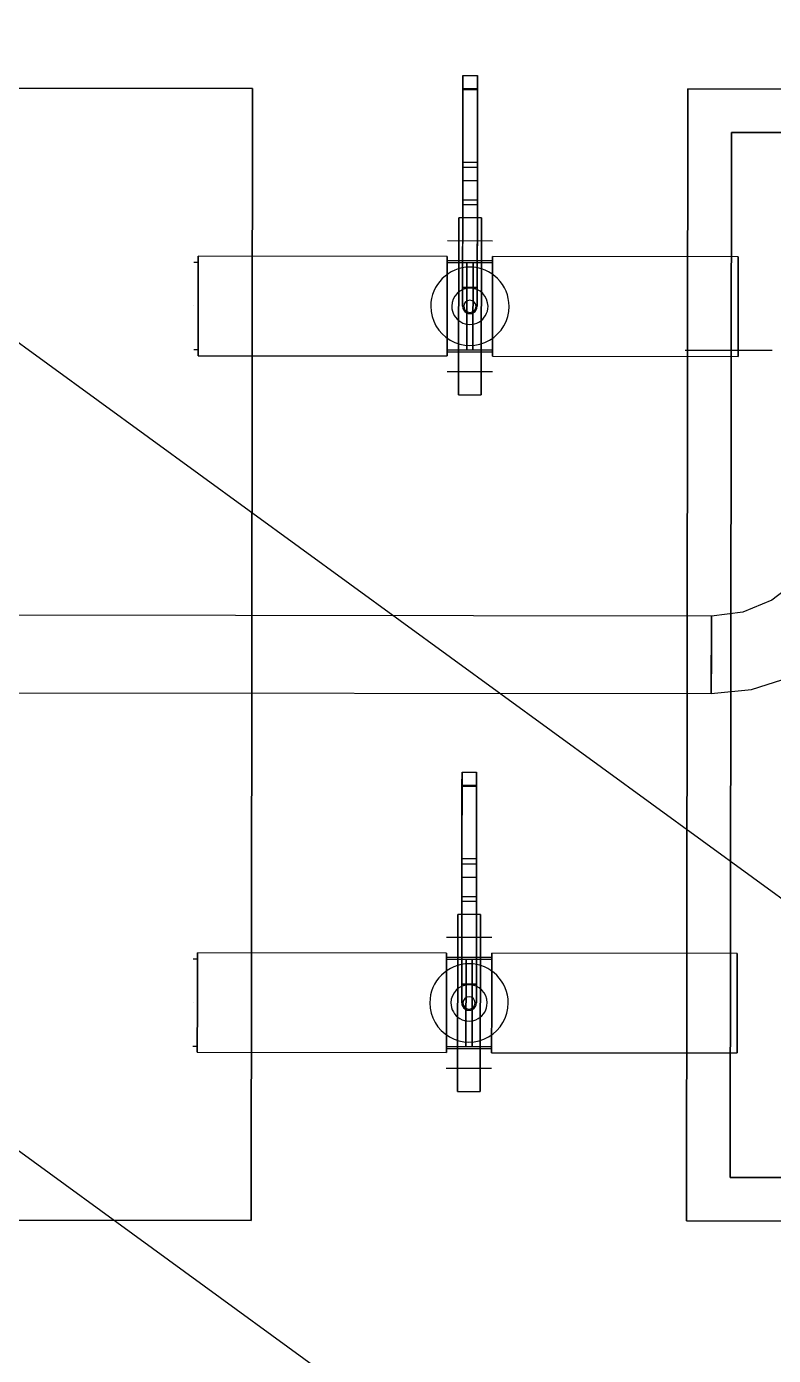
# Model space of a CAD drawing. Header units: millimetres. Extents: x 400382 to 401500, y 4543975 to 4544133.
# Drawn here: x 400852.578 to 400853.436, y 4544070.119 to 4544071.645 of the extents above; entities that cross this region are included whole.
import ezdxf

# ---------------------------------------------------------------- set-up
doc = ezdxf.new("R2010")
doc.units = ezdxf.units.MM
doc.linetypes.add('AKS', pattern=[3, 2.5, -0.25, 0, -0.25])
doc.linetypes.add('DASHDOT2', pattern=[0.5, 0.25, -0.125, 0, -0.125])
for name, color, linetype in [('aks prota', 2, 'AKS'), ('kiriş prota', 6, 'Continuous'), ('kolon tarama prota', 252, 'Continuous'), ('merdiven prota', 2, 'Continuous'), ('PRT-AL-TUNEL_EKSENI', 14, 'DASHDOT2')]:
    doc.layers.add(name, color=color, linetype=linetype)

# ---------------------------------------------------------------- blocks, each defined once
blk = doc.blocks.new('17.60 mekanik')
at = {"layer": 'kolon tarama prota'}
for p, q in [((144360.58, 61546.27), (144360.58, 61547.79)), ((144360.58, 61547.79), (144360.58, 61547.79)), ((144360.58, 61547.79), (144360.58, 61537.86)), ((144360.58, 61547.79), (144362.26, 61547.79)), ((144360.58, 61547.79), (144362.26, 61547.79)), ((144362.26, 61537.86), (144362.26, 61547.79)), ((144362.26, 61547.79), (144362.26, 61547.79)), ((144362.26, 61547.79), (144362.26, 61546.27)), ((144336.42, 61546.29), (144226.42, 61546.29)), ((144226.42, 61546.29), (144336.42, 61546.29)), ((144336.42, 61416.29), (144336.42, 61546.29)), ((144336.42, 61546.29), (144336.42, 61416.29)), ((144336.42, 61546.29), (144336.42, 61546.29)), ((144360.58, 61537.27), (144360.58, 61546.27)), ((144362.26, 61546.27), (144360.58, 61546.27)), ((144360.58, 61535.69), (144360.58, 61546.19)), ((144360.58, 61546.19), (144360.58, 61546.19)), ((144360.58, 61546.19), (144360.58, 61533.53)), ((144360.58, 61546.19), (144362.26, 61546.19)), ((144360.58, 61546.19), (144362.26, 61546.19)), ((144362.26, 61546.27), (144362.26, 61537.27)), ((144362.26, 61533.53), (144362.26, 61546.19)), ((144362.26, 61546.19), (144362.26, 61546.19)), ((144362.26, 61546.19), (144362.26, 61535.69)), ((144496.42, 61546.29), (144386.42, 61546.29)), ((144386.42, 61546.29), (144386.42, 61416.29)), ((144386.42, 61416.29), (144386.42, 61546.29)), ((144386.42, 61546.29), (144496.42, 61546.29)), ((144386.42, 61546.29), (144386.42, 61546.29)), ((144491.42, 61541.29), (144391.42, 61541.29)), ((144391.42, 61541.29), (144391.42, 61421.29)), ((144391.42, 61421.29), (144391.42, 61541.29)), ((144391.42, 61541.29), (144491.42, 61541.29)), ((144391.42, 61541.29), (144391.42, 61541.29)), ((144360.58, 61537.86), (144360.58, 61533.53)), ((144360.58, 61537.86), (144362.26, 61537.86)), ((144360.58, 61532.94), (144360.58, 61537.27)), ((144360.58, 61537.27), (144362.26, 61537.27)), ((144362.26, 61533.53), (144362.26, 61537.86)), ((144362.26, 61537.27), (144362.26, 61532.94)), ((144360.58, 61533.53), (144360.58, 61535.69)), ((144362.26, 61535.69), (144360.58, 61535.69)), ((144362.26, 61535.69), (144362.26, 61533.53)), ((144360.58, 61533.53), (144362.26, 61533.53)), ((144360.58, 61533.53), (144360.58, 61523.44)), ((144360.58, 61533.53), (144362.26, 61533.53)), ((144362.26, 61523.44), (144362.26, 61533.53)), ((144360.58, 61523.44), (144360.58, 61532.94)), ((144362.26, 61532.94), (144360.58, 61532.94)), ((144362.26, 61532.94), (144362.26, 61523.44)), ((144362.72, 61531.46), (144360.12, 61531.46)), ((144360.12, 61511.12), (144360.12, 61531.46)), ((144360.12, 61531.46), (144360.12, 61511.12)), ((144362.72, 61511.12), (144362.72, 61531.46)), ((144362.72, 61531.46), (144362.72, 61511.12)), ((144364.02, 61528.79), (144358.82, 61528.79)), ((144330.22, 61526.29), (144329.72, 61526.29)), ((144358.82, 61527.01), (144330.22, 61527.01)), ((144330.22, 61521.29), (144330.22, 61527.01)), ((144330.22, 61527.01), (144330.22, 61521.29)), ((144358.82, 61521.29), (144358.82, 61527.01)), ((144358.82, 61527.01), (144358.82, 61521.29)), ((144364.02, 61526.52), (144358.82, 61526.52)), ((144364.02, 61526.29), (144358.82, 61526.29)), ((144364.02, 61526.29), (144358.82, 61526.29)), ((144362.72, 61526.29), (144360.12, 61526.29)), ((144361.77, 61526.29), (144361.07, 61526.29)), ((144361.07, 61516.29), (144361.07, 61526.29)), ((144361.07, 61526.29), (144361.07, 61516.29)), ((144361.77, 61516.29), (144361.77, 61526.29)), ((144361.77, 61526.29), (144361.77, 61516.29)), ((144392.22, 61527.01), (144364.02, 61527.01)), ((144364.02, 61521.29), (144364.02, 61527.01)), ((144364.02, 61527.01), (144364.02, 61521.29)), ((144392.22, 61521.29), (144392.22, 61527.01)), ((144392.22, 61527.01), (144392.22, 61521.29)), ((144360.58, 61523.44), (144360.58, 61523.44)), ((144360.58, 61523.44), (144362.26, 61523.44)), ((144360.58, 61523.44), (144362.26, 61523.44)), ((144360.58, 61523.44), (144360.58, 61521.29)), ((144362.26, 61523.44), (144360.58, 61523.44)), ((144360.58, 61523.44), (144362.26, 61523.44)), ((144360.58, 61521.29), (144360.58, 61523.44)), ((144360.58, 61523.44), (144360.58, 61523.44)), ((144362.26, 61523.44), (144362.26, 61523.44)), ((144362.26, 61521.29), (144362.26, 61523.44)), ((144362.26, 61523.44), (144362.26, 61521.29)), ((144362.26, 61523.44), (144362.26, 61523.44)), ((144329.72, 61521.29), (144329.72, 61521.29)), ((144329.72, 61521.29), (144329.72, 61521.29)), ((144330.22, 61515.58), (144330.22, 61521.29)), ((144330.22, 61521.29), (144330.22, 61515.58)), ((144330.22, 61521.29), (144330.22, 61521.29)), ((144330.22, 61521.29), (144330.22, 61521.29)), ((144358.82, 61515.58), (144358.82, 61521.29)), ((144358.82, 61521.29), (144358.82, 61515.58)), ((144358.82, 61521.29), (144358.82, 61521.29)), ((144358.82, 61521.29), (144358.82, 61521.29)), ((144358.82, 61521.29), (144358.82, 61521.29)), ((144358.82, 61521.29), (144358.82, 61521.29)), ((144358.82, 61521.29), (144358.82, 61521.29)), ((144358.82, 61521.29), (144358.82, 61521.29)), ((144358.82, 61521.29), (144358.82, 61521.29)), ((144358.82, 61521.29), (144358.82, 61521.29)), ((144360.12, 61521.29), (144360.12, 61521.29)), ((144360.12, 61521.29), (144360.12, 61521.29)), ((144362.72, 61521.29), (144362.72, 61521.29)), ((144362.72, 61521.29), (144362.72, 61521.29)), ((144364.02, 61515.58), (144364.02, 61521.29)), ((144364.02, 61521.29), (144364.02, 61515.58)), ((144364.02, 61521.29), (144364.02, 61521.29)), ((144364.02, 61521.29), (144364.02, 61521.29)), ((144364.02, 61521.29), (144364.02, 61521.29)), ((144364.02, 61521.29), (144364.02, 61521.29)), ((144364.02, 61521.29), (144364.02, 61521.29)), ((144364.02, 61521.29), (144364.02, 61521.29)), ((144364.02, 61521.29), (144364.02, 61521.29)), ((144364.02, 61521.29), (144364.02, 61521.29)), ((144392.22, 61515.58), (144392.22, 61521.29)), ((144392.22, 61521.29), (144392.22, 61515.58)), ((144329.72, 61516.29), (144330.22, 61516.29)), ((144330.22, 61515.58), (144358.82, 61515.58)), ((144358.82, 61516.29), (144364.02, 61516.29)), ((144358.82, 61516.29), (144364.02, 61516.29)), ((144358.82, 61516.07), (144364.02, 61516.07)), ((144360.12, 61516.29), (144362.72, 61516.29)), ((144361.07, 61516.29), (144361.77, 61516.29)), ((144364.02, 61515.58), (144392.22, 61515.58)), ((144358.82, 61513.79), (144364.02, 61513.79)), ((144360.12, 61511.12), (144362.72, 61511.12)), ((144389.2, 61485.74), (144290.47, 61485.74)), ((144389.2, 61481.29), (144389.2, 61485.74)), ((144389.2, 61485.74), (144389.2, 61481.29)), ((144389.2, 61476.85), (144389.2, 61485.74)), ((144389.2, 61485.74), (144389.2, 61476.85)), ((144389.2, 61476.85), (144389.2, 61481.29)), ((144389.2, 61481.29), (144389.2, 61476.85)), ((144290.47, 61476.85), (144389.2, 61476.85)), ((144360.58, 61466.27), (144360.58, 61467.79)), ((144360.58, 61467.79), (144360.58, 61467.79)), ((144360.58, 61467.79), (144360.58, 61457.86)), ((144360.58, 61467.79), (144362.26, 61467.79)), ((144360.58, 61467.79), (144362.26, 61467.79)), ((144362.26, 61457.86), (144362.26, 61467.79)), ((144362.26, 61467.79), (144362.26, 61467.79)), ((144362.26, 61467.79), (144362.26, 61466.27)), ((144360.58, 61457.27), (144360.58, 61466.27)), ((144362.26, 61466.27), (144360.58, 61466.27)), ((144362.26, 61466.27), (144362.26, 61457.27)), ((144360.58, 61455.69), (144360.58, 61466.19)), ((144360.58, 61466.19), (144360.58, 61466.19)), ((144360.58, 61466.19), (144360.58, 61453.53)), ((144360.58, 61466.19), (144362.26, 61466.19)), ((144360.58, 61466.19), (144362.26, 61466.19)), ((144362.26, 61453.53), (144362.26, 61466.19)), ((144362.26, 61466.19), (144362.26, 61466.19)), ((144362.26, 61466.19), (144362.26, 61455.69)), ((144360.58, 61457.86), (144360.58, 61453.53)), ((144360.58, 61457.86), (144362.26, 61457.86)), ((144360.58, 61452.94), (144360.58, 61457.27)), ((144360.58, 61457.27), (144362.26, 61457.27)), ((144362.26, 61453.53), (144362.26, 61457.86)), ((144362.26, 61457.27), (144362.26, 61452.94)), ((144360.58, 61453.53), (144360.58, 61455.69)), ((144362.26, 61455.69), (144360.58, 61455.69)), ((144362.26, 61455.69), (144362.26, 61453.53)), ((144360.58, 61453.53), (144362.26, 61453.53)), ((144360.58, 61453.53), (144360.58, 61443.44)), ((144360.58, 61453.53), (144362.26, 61453.53)), ((144360.58, 61443.44), (144360.58, 61452.94)), ((144362.26, 61452.94), (144360.58, 61452.94)), ((144362.26, 61443.44), (144362.26, 61453.53)), ((144362.26, 61452.94), (144362.26, 61443.44)), ((144362.72, 61451.46), (144360.12, 61451.46)), ((144360.12, 61431.12), (144360.12, 61451.46)), ((144360.12, 61451.46), (144360.12, 61431.12)), ((144362.72, 61431.12), (144362.72, 61451.46)), ((144362.72, 61451.46), (144362.72, 61431.12)), ((144364.02, 61448.79), (144358.82, 61448.79)), ((144358.82, 61447.01), (144330.22, 61447.01)), ((144330.22, 61441.29), (144330.22, 61447.01)), ((144330.22, 61447.01), (144330.22, 61441.29)), ((144358.82, 61441.29), (144358.82, 61447.01)), ((144358.82, 61447.01), (144358.82, 61441.29)), ((144364.02, 61446.52), (144358.82, 61446.52)), ((144392.22, 61447.01), (144364.02, 61447.01)), ((144364.02, 61441.29), (144364.02, 61447.01)), ((144364.02, 61447.01), (144364.02, 61441.29)), ((144392.22, 61441.29), (144392.22, 61447.01)), ((144392.22, 61447.01), (144392.22, 61441.29)), ((144330.22, 61446.29), (144329.72, 61446.29)), ((144364.02, 61446.29), (144358.82, 61446.29)), ((144364.02, 61446.29), (144358.82, 61446.29)), ((144362.72, 61446.29), (144360.12, 61446.29)), ((144361.77, 61446.29), (144361.07, 61446.29)), ((144361.07, 61436.29), (144361.07, 61446.29)), ((144361.07, 61446.29), (144361.07, 61436.29)), ((144361.77, 61436.29), (144361.77, 61446.29)), ((144361.77, 61446.29), (144361.77, 61436.29)), ((144360.58, 61443.44), (144360.58, 61443.44)), ((144360.58, 61443.44), (144362.26, 61443.44)), ((144360.58, 61443.44), (144362.26, 61443.44)), ((144360.58, 61443.44), (144360.58, 61441.29)), ((144362.26, 61443.44), (144360.58, 61443.44)), ((144360.58, 61443.44), (144362.26, 61443.44)), ((144360.58, 61441.29), (144360.58, 61443.44)), ((144360.58, 61443.44), (144360.58, 61443.44)), ((144362.26, 61443.44), (144362.26, 61443.44)), ((144362.26, 61441.29), (144362.26, 61443.44)), ((144362.26, 61443.44), (144362.26, 61441.29)), ((144362.26, 61443.44), (144362.26, 61443.44)), ((144329.72, 61441.29), (144329.72, 61441.29)), ((144329.72, 61441.29), (144329.72, 61441.29)), ((144330.22, 61435.58), (144330.22, 61441.29)), ((144330.22, 61441.29), (144330.22, 61435.58)), ((144330.22, 61441.29), (144330.22, 61441.29)), ((144330.22, 61441.29), (144330.22, 61441.29)), ((144358.82, 61435.58), (144358.82, 61441.29)), ((144358.82, 61441.29), (144358.82, 61435.58)), ((144358.82, 61441.29), (144358.82, 61441.29)), ((144358.82, 61441.29), (144358.82, 61441.29)), ((144358.82, 61441.29), (144358.82, 61441.29)), ((144358.82, 61441.29), (144358.82, 61441.29)), ((144358.82, 61441.29), (144358.82, 61441.29)), ((144358.82, 61441.29), (144358.82, 61441.29)), ((144358.82, 61441.29), (144358.82, 61441.29)), ((144358.82, 61441.29), (144358.82, 61441.29)), ((144360.12, 61441.29), (144360.12, 61441.29)), ((144360.12, 61441.29), (144360.12, 61441.29)), ((144362.72, 61441.29), (144362.72, 61441.29)), ((144362.72, 61441.29), (144362.72, 61441.29)), ((144364.02, 61435.58), (144364.02, 61441.29)), ((144364.02, 61441.29), (144364.02, 61435.58)), ((144364.02, 61441.29), (144364.02, 61441.29)), ((144364.02, 61441.29), (144364.02, 61441.29)), ((144364.02, 61441.29), (144364.02, 61441.29)), ((144364.02, 61441.29), (144364.02, 61441.29)), ((144364.02, 61441.29), (144364.02, 61441.29)), ((144364.02, 61441.29), (144364.02, 61441.29)), ((144364.02, 61441.29), (144364.02, 61441.29)), ((144364.02, 61441.29), (144364.02, 61441.29)), ((144392.22, 61435.58), (144392.22, 61441.29)), ((144392.22, 61441.29), (144392.22, 61435.58)), ((144329.72, 61436.29), (144330.22, 61436.29)), ((144358.82, 61436.29), (144364.02, 61436.29)), ((144358.82, 61436.29), (144364.02, 61436.29)), ((144358.82, 61436.07), (144364.02, 61436.07)), ((144360.12, 61436.29), (144362.72, 61436.29)), ((144361.07, 61436.29), (144361.77, 61436.29)), ((144330.22, 61435.58), (144358.82, 61435.58)), ((144364.02, 61435.58), (144392.22, 61435.58)), ((144358.82, 61433.79), (144364.02, 61433.79)), ((144360.12, 61431.12), (144362.72, 61431.12)), ((144391.42, 61421.29), (144491.42, 61421.29)), ((144491.42, 61421.29), (144391.42, 61421.29)), ((144391.42, 61421.29), (144391.42, 61421.29)), ((144226.42, 61416.29), (144336.42, 61416.29)), ((144336.42, 61416.29), (144226.42, 61416.29)), ((144336.42, 61416.29), (144336.42, 61416.29)), ((144386.42, 61416.29), (144496.42, 61416.29)), ((144496.42, 61416.29), (144386.42, 61416.29)), ((144386.42, 61416.29), (144386.42, 61416.29))]:
    blk.add_line(p, q, dxfattribs=at)
at = {"layer": 'kolon tarama prota', "flags": 128}
for points in [[(144399.03, 61489.81), (144396.15, 61487.6), (144392.8, 61486.21), (144389.2, 61485.74), (144389.2, 61485.74)], [(144389.2, 61476.85), (144393.82, 61477.32), (144398.26, 61478.73), (144402.31, 61481), (144405.31, 61483.53)]]:
    blk.add_lwpolyline(points, dxfattribs=at)
at = {"layer": 'kolon tarama prota'}
for centre, radius, start, end in [((144361.42, 61521.29), 4.5, 0, 180), ((144361.42, 61521.29), 4.5, 0, 180), ((144361.42, 61521.29), 4.5, 0, 180), ((144361.42, 61521.29), 4.5, 0, 180), ((144361.42, 61521.29), 2.08, 0, 180), ((144361.42, 61521.29), 2.08, 0, 180), ((144361.42, 61521.29), 2.08, 0, 180), ((144361.42, 61521.29), 2.08, 0, 180), ((144361.42, 61521.29), 4.5, 180, 0), ((144361.42, 61521.29), 4.5, 180, 0), ((144361.42, 61521.29), 4.5, 180, 0), ((144361.42, 61521.29), 4.5, 180, 0), ((144361.42, 61521.29), 2.08, 180, 0), ((144361.42, 61521.29), 2.08, 180, 0), ((144361.42, 61521.29), 2.08, 180, 0), ((144361.42, 61521.29), 2.08, 180, 0), ((144361.42, 61521.29), 0.84, 180, 0), ((144361.42, 61521.29), 0.84, 180, 0), ((144361.42, 61521.29), 0.7, 0, 180), ((144361.42, 61521.29), 0.7, 0, 180), ((144361.42, 61521.29), 0.7, 0, 180), ((144361.42, 61521.29), 0.7, 0, 180), ((144361.42, 61521.29), 0.7, 180, 0), ((144361.42, 61521.29), 0.7, 180, 0), ((144361.42, 61521.29), 0.7, 180, 0), ((144361.42, 61521.29), 0.7, 180, 0), ((144361.42, 61441.29), 4.5, 0, 180), ((144361.42, 61441.29), 4.5, 0, 180), ((144361.42, 61441.29), 4.5, 0, 180), ((144361.42, 61441.29), 4.5, 0, 180), ((144361.42, 61441.29), 2.08, 0, 180), ((144361.42, 61441.29), 2.08, 0, 180), ((144361.42, 61441.29), 2.08, 0, 180), ((144361.42, 61441.29), 2.08, 0, 180), ((144361.42, 61441.29), 0.7, 0, 180), ((144361.42, 61441.29), 0.7, 0, 180), ((144361.42, 61441.29), 0.7, 0, 180), ((144361.42, 61441.29), 0.7, 0, 180), ((144361.42, 61441.29), 4.5, 180, 0), ((144361.42, 61441.29), 4.5, 180, 0), ((144361.42, 61441.29), 4.5, 180, 0), ((144361.42, 61441.29), 4.5, 180, 0), ((144361.42, 61441.29), 2.08, 180, 0), ((144361.42, 61441.29), 2.08, 180, 0), ((144361.42, 61441.29), 2.08, 180, 0), ((144361.42, 61441.29), 2.08, 180, 0), ((144361.42, 61441.29), 0.84, 180, 0), ((144361.42, 61441.29), 0.84, 180, 0), ((144361.42, 61441.29), 0.7, 180, 0), ((144361.42, 61441.29), 0.7, 180, 0), ((144361.42, 61441.29), 0.7, 180, 0), ((144361.42, 61441.29), 0.7, 180, 0)]:
    blk.add_arc(centre, radius, start, end, dxfattribs=at)

msp = doc.modelspace()

# ---------------------------------------------------------------- linework, layer by layer
at = {"layer": 'aks prota', "ltscale": 10}
msp.add_line((400863.3051, 4544063.4612), (400768.7905, 4544132.3106), dxfattribs=at)
at = {"layer": 'kiriş prota'}
msp.add_line((400857.6288, 4544066.6683), (400845.4589, 4544075.5335), dxfattribs=at)
at = {"layer": 'PRT-AL-TUNEL_EKSENI', "ltscale": 10}
msp.add_line((400716.9846, 4544071.4439), (400882.9037, 4544071.2368), dxfattribs=at)

# ---------------------------------------------------------------- block references
at = {"layer": 'merdiven prota', "xscale": 0.01, "yscale": 0.01, "zscale": 0.01, "rotation": 359.9284577011093}
msp.add_blockref('17.60 mekanik', (399408.7062, 4543457.9141), dxfattribs=at)

doc.saveas('drawing.dxf')
